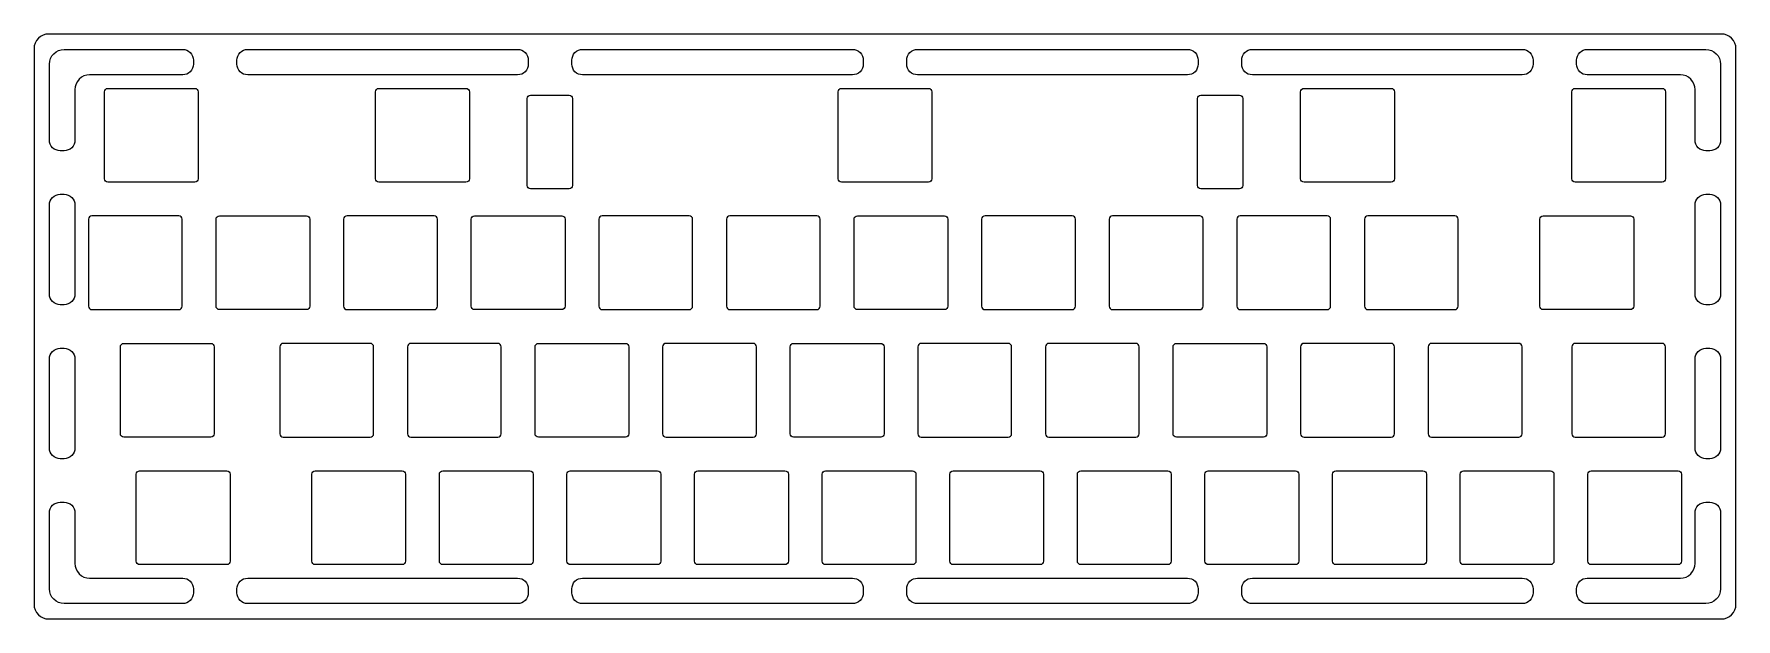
# Model space of a CAD drawing. Header units: millimetres. Extents: x -280 to -26, y 29 to 116.
import ezdxf

# ---------------------------------------------------------------- set-up
doc = ezdxf.new("R2010")
doc.units = ezdxf.units.MM
doc.layers.get('0').update_dxf_attribs({"linetype": 'CONTINUOUS'})

msp = doc.modelspace()

# ---------------------------------------------------------------- linework, layer by layer
for points in [[(-28.35, 115.93125), (-278.0375, 115.93125, 0.4142135624), (-280.2375, 113.73125), (-280.2375, 30.73125, 0.4142135624), (-278.0375, 28.53125), (-28.35, 28.53125, 0.4142135624), (-26.15, 30.73125), (-26.15, 113.73125, 0.4142135624)], [(-256.44375, 112.03125), (-256.44375, 111.43125, -0.4142135624), (-258.04375, 109.83125), (-271.9375, 109.83125, 0.4142135624), (-274.1375, 107.63125), (-274.1375, 100.081245, -0.4142135624), (-275.7375, 98.481245), (-276.3375, 98.481245, -0.4142135624), (-277.9375, 100.081245), (-277.9375, 111.43125, -0.4142135624), (-275.7375, 113.63125), (-258.04375, 113.63125, -0.4142135624)], [(-208.04375, 109.83125), (-248.34375, 109.83125, -0.4142135624), (-249.94375, 111.43125), (-249.94375, 112.03125, -0.4142135624), (-248.34375, 113.63125), (-208.04375, 113.63125, -0.4142135624), (-206.44375, 112.03125), (-206.44375, 111.43125, -0.4142135624)], [(-199.94375, 111.43125), (-199.94375, 112.03125, -0.4142135624), (-198.34375, 113.63125), (-158.04375, 113.63125, -0.4142135624), (-156.44375, 112.03125), (-156.44375, 111.43125, -0.4142135624), (-158.04375, 109.83125), (-198.34375, 109.83125, -0.4142135624)], [(-149.94375, 111.43125), (-149.94375, 112.03125, -0.4142135624), (-148.34375, 113.63125), (-108.04375, 113.63125, -0.4142135624), (-106.44375, 112.03125), (-106.44375, 111.43125, -0.4142135624), (-108.04375, 109.83125), (-148.34375, 109.83125, -0.4142135624)], [(-58.04375, 109.83125), (-98.34375, 109.83125, -0.4142135624), (-99.94375, 111.43125), (-99.94375, 112.03125, -0.4142135624), (-98.34375, 113.63125), (-58.04375, 113.63125, -0.4142135624), (-56.44375, 112.03125), (-56.44375, 111.43125, -0.4142135624)], [(-32.25, 100.081245), (-32.25, 107.63125, 0.4142135624), (-34.45, 109.83125), (-48.34375, 109.83125, -0.4142135624), (-49.94375, 111.43125), (-49.94375, 112.03125, -0.4142135624), (-48.34375, 113.63125), (-30.65, 113.63125, -0.4142135624), (-28.45, 111.43125), (-28.45, 100.081245, -0.4142135624), (-30.05, 98.481245), (-30.65, 98.481245, -0.4142135624)], [(-255.73125, 107.30625), (-255.73125, 94.30625, -0.4142018469), (-256.23125, 93.80625), (-269.23125, 93.80625, -0.4142018469), (-269.73125, 94.30625), (-269.73125, 107.30625, -0.4142018469), (-269.23125, 107.80625), (-256.23125, 107.80625, -0.4142018469)], [(-215.25, 107.30625), (-215.25, 94.30625, -0.4142018469), (-215.75, 93.80625), (-228.75, 93.80625, -0.4142018469), (-229.25, 94.30625), (-229.25, 107.30625, -0.4142018469), (-228.75, 107.80625), (-215.75, 107.80625, -0.4142018469)], [(-200.35615, 92.80625), (-206.10615, 92.80625, -0.4142018469), (-206.60615, 93.30625), (-206.60615, 106.30625, -0.4142018469), (-206.10615, 106.80625), (-200.35615, 106.80625, -0.4142252784), (-199.85615, 106.30625), (-199.85615, 93.30625, -0.4142252784)], [(-146.69375, 93.80625), (-159.69375, 93.80625, -0.4142018469), (-160.19375, 94.30625), (-160.19375, 107.30625, -0.4142018469), (-159.69375, 107.80625), (-146.69375, 107.80625, -0.4142018469), (-146.19375, 107.30625), (-146.19375, 94.30625, -0.4142018469)], [(-100.28135, 92.80625), (-106.03135, 92.80625, -0.4142252784), (-106.53135, 93.30625), (-106.53135, 106.30625, -0.4142252784), (-106.03135, 106.80625), (-100.28135, 106.80625, -0.4142018469), (-99.78135, 106.30625), (-99.78135, 93.30625, -0.4142018469)], [(-91.1375, 94.30625), (-91.1375, 107.30625, -0.4142018469), (-90.6375, 107.80625), (-77.6375, 107.80625, -0.4142018469), (-77.1375, 107.30625), (-77.1375, 94.30625, -0.4142018469), (-77.6375, 93.80625), (-90.6375, 93.80625, -0.4142018469)], [(-36.65625, 107.30625), (-36.65625, 94.30625, -0.4142018469), (-37.15625, 93.80625), (-50.15625, 93.80625, -0.4142018469), (-50.65625, 94.30625), (-50.65625, 107.30625, -0.4142018469), (-50.15625, 107.80625), (-37.15625, 107.80625, -0.4142018469)], [(-276.3375, 91.981245), (-275.7375, 91.981245, -0.4142135624), (-274.1375, 90.381245), (-274.1375, 77.081245, -0.4142135624), (-275.7375, 75.481245), (-276.3375, 75.481245, -0.4142135624), (-277.9375, 77.081245), (-277.9375, 90.381245, -0.4142135624)], [(-30.65, 91.981245), (-30.05, 91.981245, -0.4142135624), (-28.45, 90.381245), (-28.45, 77.081245, -0.4142135624), (-30.05, 75.481245), (-30.65, 75.481245, -0.4142135624), (-32.25, 77.081245), (-32.25, 90.381245, -0.4142135624)], [(-258.6125, 74.75625, 0.4142018469), (-258.1125, 75.25625), (-258.1125, 88.25625, 0.4142018469), (-258.6125, 88.75625), (-271.6125, 88.75625, 0.4142018469), (-272.1125, 88.25625), (-272.1125, 75.25625, 0.4142018469), (-271.6125, 74.75625)], [(-252.5625, 88.75625), (-239.5625, 88.75625, -0.4142018469), (-239.0625, 88.25625), (-239.0625, 75.25625, -0.4142018469), (-239.5625, 74.75625), (-252.5625, 74.75625, -0.4142018469), (-253.0625, 75.25625), (-253.0625, 88.25625, -0.4142018469)], [(-234.0125, 75.25625, 0.4142018469), (-233.5125, 74.75625), (-220.5125, 74.75625, 0.4142018469), (-220.0125, 75.25625), (-220.0125, 88.25625, 0.4142018469), (-220.5125, 88.75625), (-233.5125, 88.75625, 0.4142018469), (-234.0125, 88.25625)], [(-214.4625, 88.75625), (-201.4625, 88.75625, -0.4142018469), (-200.9625, 88.25625), (-200.9625, 75.25625, -0.4142018469), (-201.4625, 74.75625), (-214.4625, 74.75625, -0.4142018469), (-214.9625, 75.25625), (-214.9625, 88.25625, -0.4142018469)], [(-195.9125, 75.25625, 0.4142018469), (-195.4125, 74.75625), (-182.4125, 74.75625, 0.4142018469), (-181.9125, 75.25625), (-181.9125, 88.25625, 0.4142018469), (-182.4125, 88.75625), (-195.4125, 88.75625, 0.4142018469), (-195.9125, 88.25625)], [(-176.8625, 75.25625, 0.4142018469), (-176.3625, 74.75625), (-163.3625, 74.75625, 0.4142018469), (-162.8625, 75.25625), (-162.8625, 88.25625, 0.4142018469), (-163.3625, 88.75625), (-176.3625, 88.75625, 0.4142018469), (-176.8625, 88.25625)], [(-144.3125, 74.75625), (-157.3125, 74.75625, -0.4142018469), (-157.8125, 75.25625), (-157.8125, 88.25625, -0.4142018469), (-157.3125, 88.75625), (-144.3125, 88.75625, -0.4142018469), (-143.8125, 88.25625), (-143.8125, 75.25625, -0.4142018469)], [(-138.7625, 75.25625, 0.4142018469), (-138.2625, 74.75625), (-125.2625, 74.75625, 0.4142018469), (-124.7625, 75.25625), (-124.7625, 88.25625, 0.4142018469), (-125.2625, 88.75625), (-138.2625, 88.75625, 0.4142018469), (-138.7625, 88.25625)], [(-105.7125, 88.25625, 0.4142018469), (-106.2125, 88.75625), (-119.2125, 88.75625, 0.4142018469), (-119.7125, 88.25625), (-119.7125, 75.25625, 0.4142018469), (-119.2125, 74.75625), (-106.2125, 74.75625, 0.4142018469), (-105.7125, 75.25625)], [(-100.1625, 88.75625, 0.4142018469), (-100.6625, 88.25625), (-100.6625, 75.25625, 0.4142018469), (-100.1625, 74.75625), (-87.1625, 74.75625, 0.4142018469), (-86.6625, 75.25625), (-86.6625, 88.25625, 0.4142018469), (-87.1625, 88.75625)], [(-81.6125, 75.25625, 0.4142018469), (-81.1125, 74.75625), (-68.1125, 74.75625, 0.4142018469), (-67.6125, 75.25625), (-67.6125, 88.25625, 0.4142018469), (-68.1125, 88.75625), (-81.1125, 88.75625, 0.4142018469), (-81.6125, 88.25625)], [(-54.91875, 88.75625), (-41.91875, 88.75625, -0.4142018469), (-41.41875, 88.25625), (-41.41875, 75.25625, -0.4142018469), (-41.91875, 74.75625), (-54.91875, 74.75625, -0.4142018469), (-55.41875, 75.25625), (-55.41875, 88.25625, -0.4142018469)], [(-274.1375, 67.381245), (-274.1375, 54.081245, -0.4142135624), (-275.7375, 52.481245), (-276.3375, 52.481245, -0.4142135624), (-277.9375, 54.081245), (-277.9375, 67.381245, -0.4142135624), (-276.3375, 68.981245), (-275.7375, 68.981245, -0.4142135624)], [(-266.85, 69.70625), (-253.85, 69.70625, -0.4142018469), (-253.35, 69.20625), (-253.35, 56.20625, -0.4142018469), (-253.85, 55.70625), (-266.85, 55.70625, -0.4142018469), (-267.35, 56.20625), (-267.35, 69.20625, -0.4142018469)], [(-243.0375, 69.70625, 0.4142018469), (-243.5375, 69.20625), (-243.5375, 56.20625, 0.4142018469), (-243.0375, 55.70625), (-230.0375, 55.70625, 0.4142018469), (-229.5375, 56.20625), (-229.5375, 69.20625, 0.4142018469), (-230.0375, 69.70625)], [(-223.9875, 69.70625, 0.4142018469), (-224.4875, 69.20625), (-224.4875, 56.20625, 0.4142018469), (-223.9875, 55.70625), (-210.9875, 55.70625, 0.4142018469), (-210.4875, 56.20625), (-210.4875, 69.20625, 0.4142018469), (-210.9875, 69.70625)], [(-204.9375, 69.70625), (-191.9375, 69.70625, -0.4142018469), (-191.4375, 69.20625), (-191.4375, 56.20625, -0.4142018469), (-191.9375, 55.70625), (-204.9375, 55.70625, -0.4142018469), (-205.4375, 56.20625), (-205.4375, 69.20625, -0.4142018469)], [(-172.3875, 69.20625, 0.4142018469), (-172.8875, 69.70625), (-185.8875, 69.70625, 0.4142018469), (-186.3875, 69.20625), (-186.3875, 56.20625, 0.4142018469), (-185.8875, 55.70625), (-172.8875, 55.70625, 0.4142018469), (-172.3875, 56.20625)], [(-166.8375, 69.70625), (-153.8375, 69.70625, -0.4142018469), (-153.3375, 69.20625), (-153.3375, 56.20625, -0.4142018469), (-153.8375, 55.70625), (-166.8375, 55.70625, -0.4142018469), (-167.3375, 56.20625), (-167.3375, 69.20625, -0.4142018469)], [(-134.2875, 69.20625, 0.4142018469), (-134.7875, 69.70625), (-147.7875, 69.70625, 0.4142018469), (-148.2875, 69.20625), (-148.2875, 56.20625, 0.4142018469), (-147.7875, 55.70625), (-134.7875, 55.70625, 0.4142018469), (-134.2875, 56.20625)], [(-115.2375, 69.20625, 0.4142018469), (-115.7375, 69.70625), (-128.7375, 69.70625, 0.4142018469), (-129.2375, 69.20625), (-129.2375, 56.20625, 0.4142018469), (-128.7375, 55.70625), (-115.7375, 55.70625, 0.4142018469), (-115.2375, 56.20625)], [(-96.6875, 55.70625), (-109.6875, 55.70625, -0.4142018469), (-110.1875, 56.20625), (-110.1875, 69.20625, -0.4142018469), (-109.6875, 69.70625), (-96.6875, 69.70625, -0.4142018469), (-96.1875, 69.20625), (-96.1875, 56.20625, -0.4142018469)], [(-90.6375, 69.70625, 0.4142018469), (-91.1375, 69.20625), (-91.1375, 56.20625, 0.4142018469), (-90.6375, 55.70625), (-77.6375, 55.70625, 0.4142018469), (-77.1375, 56.20625), (-77.1375, 69.20625, 0.4142018469), (-77.6375, 69.70625)], [(-71.5875, 69.70625, 0.4142018469), (-72.0875, 69.20625), (-72.0875, 56.20625, 0.4142018469), (-71.5875, 55.70625), (-58.5875, 55.70625, 0.4142018469), (-58.0875, 56.20625), (-58.0875, 69.20625, 0.4142018469), (-58.5875, 69.70625)], [(-50.65625, 56.20625, 0.4142018469), (-50.15625, 55.70625), (-37.15625, 55.70625, 0.4142018469), (-36.65625, 56.20625), (-36.65625, 69.20625, 0.4142018469), (-37.15625, 69.70625), (-50.15625, 69.70625, 0.4142018469), (-50.65625, 69.20625)], [(-30.05, 52.481245), (-30.65, 52.481245, -0.4142135624), (-32.25, 54.081245), (-32.25, 67.381245, -0.4142135624), (-30.65, 68.981245), (-30.05, 68.981245, -0.4142135624), (-28.45, 67.381245), (-28.45, 54.081245, -0.4142135624)], [(-251.46875, 36.65625), (-264.46875, 36.65625, -0.4142018469), (-264.96875, 37.15625), (-264.96875, 50.15625, -0.4142018469), (-264.46875, 50.65625), (-251.46875, 50.65625, -0.4142018469), (-250.96875, 50.15625), (-250.96875, 37.15625, -0.4142018469)], [(-238.775, 37.15625), (-238.775, 50.15625, -0.4142018469), (-238.275, 50.65625), (-225.275, 50.65625, -0.4142018469), (-224.775, 50.15625), (-224.775, 37.15625, -0.4142018469), (-225.275, 36.65625), (-238.275, 36.65625, -0.4142018469)], [(-219.725, 37.15625), (-219.725, 50.15625, -0.4142018469), (-219.225, 50.65625), (-206.225, 50.65625, -0.4142018469), (-205.725, 50.15625), (-205.725, 37.15625, -0.4142018469), (-206.225, 36.65625), (-219.225, 36.65625, -0.4142018469)], [(-200.675, 37.15625), (-200.675, 50.15625, -0.4142018469), (-200.175, 50.65625), (-187.175, 50.65625, -0.4142018469), (-186.675, 50.15625), (-186.675, 37.15625, -0.4142018469), (-187.175, 36.65625), (-200.175, 36.65625, -0.4142018469)], [(-181.625, 37.15625), (-181.625, 50.15625, -0.4142018469), (-181.125, 50.65625), (-168.125, 50.65625, -0.4142018469), (-167.625, 50.15625), (-167.625, 37.15625, -0.4142018469), (-168.125, 36.65625), (-181.125, 36.65625, -0.4142018469)], [(-148.575, 50.15625), (-148.575, 37.15625, -0.4142018469), (-149.075, 36.65625), (-162.075, 36.65625, -0.4142018469), (-162.575, 37.15625), (-162.575, 50.15625, -0.4142018469), (-162.075, 50.65625), (-149.075, 50.65625, -0.4142018469)], [(-143.525, 37.15625), (-143.525, 50.15625, -0.4142018469), (-143.025, 50.65625), (-130.025, 50.65625, -0.4142018469), (-129.525, 50.15625), (-129.525, 37.15625, -0.4142018469), (-130.025, 36.65625), (-143.025, 36.65625, -0.4142018469)], [(-124.475, 37.15625), (-124.475, 50.15625, -0.4142018469), (-123.975, 50.65625), (-110.975, 50.65625, -0.4142018469), (-110.475, 50.15625), (-110.475, 37.15625, -0.4142018469), (-110.975, 36.65625), (-123.975, 36.65625, -0.4142018469)], [(-91.425, 50.15625), (-91.425, 37.15625, -0.4142018469), (-91.925, 36.65625), (-104.925, 36.65625, -0.4142018469), (-105.425, 37.15625), (-105.425, 50.15625, -0.4142018469), (-104.925, 50.65625), (-91.925, 50.65625, -0.4142018469)], [(-72.375, 50.15625), (-72.375, 37.15625, -0.4142018469), (-72.875, 36.65625), (-85.875, 36.65625, -0.4142018469), (-86.375, 37.15625), (-86.375, 50.15625, -0.4142018469), (-85.875, 50.65625), (-72.875, 50.65625, -0.4142018469)], [(-53.325, 50.15625), (-53.325, 37.15625, -0.4142018469), (-53.825, 36.65625), (-66.825, 36.65625, -0.4142018469), (-67.325, 37.15625), (-67.325, 50.15625, -0.4142018469), (-66.825, 50.65625), (-53.825, 50.65625, -0.4142018469)], [(-34.275, 50.15625), (-34.275, 37.15625, -0.4142018469), (-34.775, 36.65625), (-47.775, 36.65625, -0.4142018469), (-48.275, 37.15625), (-48.275, 50.15625, -0.4142018469), (-47.775, 50.65625), (-34.775, 50.65625, -0.4142018469)], [(-276.3375, 45.98125), (-275.7375, 45.98125, -0.4142135624), (-274.1375, 44.38125), (-274.1375, 36.83125, 0.4142135624), (-271.9375, 34.63125), (-258.04375, 34.63125, -0.4142135624), (-256.44375, 33.03125), (-256.44375, 32.43125, -0.4142135624), (-258.04375, 30.83125), (-275.7375, 30.83125, -0.4142135624), (-277.9375, 33.03125), (-277.9375, 44.38125, -0.4142135624)], [(-48.34375, 34.63125), (-34.45, 34.63125, 0.4142135624), (-32.25, 36.83125), (-32.25, 44.38125, -0.4142135624), (-30.65, 45.98125), (-30.05, 45.98125, -0.4142135624), (-28.45, 44.38125), (-28.45, 33.03125, -0.4142135624), (-30.65, 30.83125), (-48.34375, 30.83125, -0.4142135624), (-49.94375, 32.43125), (-49.94375, 33.03125, -0.4142135624)], [(-208.04375, 30.83125), (-248.34375, 30.83125, -0.4142135624), (-249.94375, 32.43125), (-249.94375, 33.03125, -0.4142135624), (-248.34375, 34.63125), (-208.04375, 34.63125, -0.4142135624), (-206.44375, 33.03125), (-206.44375, 32.43125, -0.4142135624)], [(-158.04375, 30.83125), (-198.34375, 30.83125, -0.4142135624), (-199.94375, 32.43125), (-199.94375, 33.03125, -0.4142135624), (-198.34375, 34.63125), (-158.04375, 34.63125, -0.4142135624), (-156.44375, 33.03125), (-156.44375, 32.43125, -0.4142135624)], [(-108.04375, 30.83125), (-148.34375, 30.83125, -0.4142135624), (-149.94375, 32.43125), (-149.94375, 33.03125, -0.4142135624), (-148.34375, 34.63125), (-108.04375, 34.63125, -0.4142135624), (-106.44375, 33.03125), (-106.44375, 32.43125, -0.4142135624)], [(-56.44375, 33.03125), (-56.44375, 32.43125, -0.4142135624), (-58.04375, 30.83125), (-98.34375, 30.83125, -0.4142135624), (-99.94375, 32.43125), (-99.94375, 33.03125, -0.4142135624), (-98.34375, 34.63125), (-58.04375, 34.63125, -0.4142135624)]]:
    msp.add_lwpolyline(points, format="xyb", close=True)

doc.saveas('drawing.dxf')
